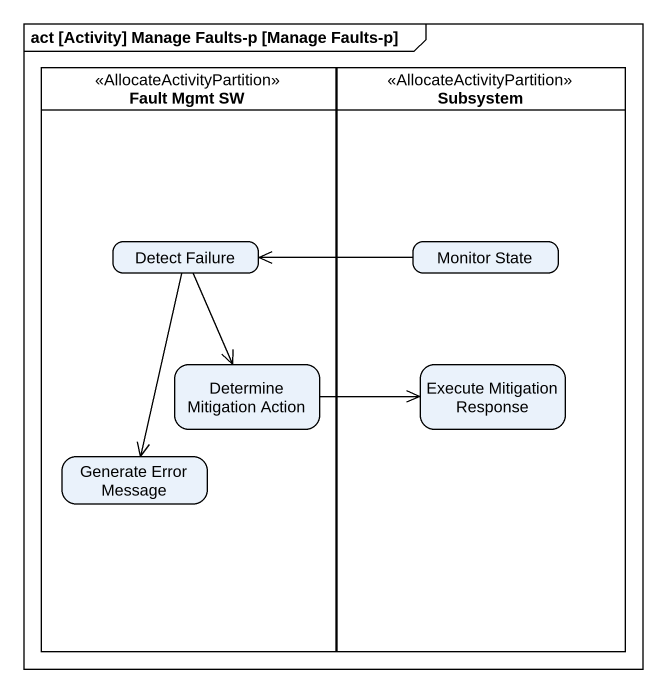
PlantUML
@startuml
mainframe act [Activity] Manage Faults-p [Manage Faults-p]
hide empty description
state "Fault Mgmt SW" as Fault_Mgmt_SW <<AllocateActivityPartition>> {
  state "Detect Failure" as Detect_Failure
  state "Determine Mitigation Action" as Determine_Mitigation_Action
  state "Generate Error Message" as Generate_Error_Message
}
state Subsystem <<AllocateActivityPartition>> {
  state "Monitor State" as Monitor_State
  state "Execute Mitigation Response" as Execute_Mitigation_Response
}
Detect_Failure --> Determine_Mitigation_Action
Detect_Failure --> Generate_Error_Message
Monitor_State -left-> Detect_Failure
Determine_Mitigation_Action -right-> Execute_Mitigation_Response
@enduml
